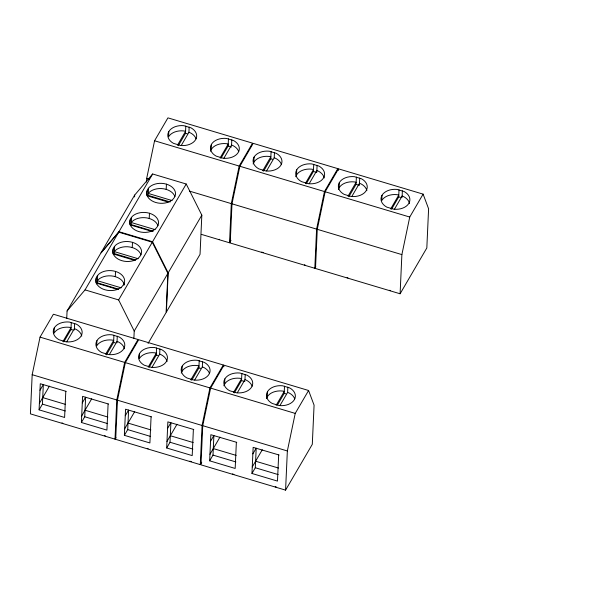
<?xml version="1.0" encoding="UTF-8"?>
<svg xmlns="http://www.w3.org/2000/svg" width="608" height="608" viewBox="0 0 608 608"><rect width="100%" height="100%" fill="white"/><g stroke="black" fill="none" stroke-linecap="round" stroke-linejoin="round"><path stroke-width="0.91" d="M115.011 439.151L116.789 399.98L124.655 362.421L138.016 339.515L53.405 314.222L40.044 337.128L32.178 374.695L30.4 413.866L115.011 439.151L115.968 437.517M65.793 391.354L64.608 417.468L39.087 409.845L40.28 383.732L66.196 391.37M39.087 409.845L42.431 404.115L43.32 384.53L39.984 390.26M54.279 327.932A14.463 9.994 2.6 0 0 59.075 339.758L66.021 341.833A14.463 9.994 2.6 0 0 81.138 335.958A14.463 9.994 2.6 0 0 76.35 324.14L69.396 322.058A14.463 9.994 2.6 0 0 54.279 327.932L54.044 333.154A14.463 9.994 2.6 0 1 69.16 327.279L71.052 327.659L62.928 341.582M66.728 318.44L67.07 310.984L100.738 253.262L118.712 232.165L152.289 242.204L167.892 273.334L166.113 312.504L148.094 343.398M63.794 341.878L70.961 329.589L71.288 322.438M74.351 329.946L74.647 323.441M108.102 404.001L106.917 430.114L81.396 422.492L82.582 396.378L108.505 404.016M81.396 422.492L84.74 416.761L85.629 397.176L82.285 402.906M96.307 277.788L96.064 283.009L118.081 289.59M96.421 283.89L97.31 282.811L97.637 275.5M96.923 340.678A14.463 9.994 2.6 0 0 101.711 352.503L108.665 354.586A14.463 9.994 2.6 0 0 123.781 348.711A14.463 9.994 2.6 0 0 118.986 336.885L112.039 334.803A14.463 9.994 2.6 0 0 96.923 340.678L96.687 345.899A14.463 9.994 2.6 0 1 111.796 340.024L113.688 340.404L105.572 354.327M113.27 248.695L113.035 253.916L135.052 260.498M113.392 254.638L114.281 253.559L114.608 246.407M115.292 276.648L115.528 271.426A14.463 9.994 2.6 0 0 98.595 274.337L96.748 276.579L95.828 279.087A14.463 9.994 2.6 0 0 104.842 289.75A14.463 9.994 2.6 0 0 121.775 286.839L123.614 284.605L124.541 282.097A14.463 9.994 2.6 0 0 115.528 271.426M106.43 354.783L113.597 342.494L113.932 335.183M116.987 342.798L117.283 336.186M223.949 366.73L223.303 365.005L138.685 339.712L125.332 362.619L117.466 400.186L115.687 439.356L200.298 464.641L201.727 462.186M123.979 285.137L124.062 283.396M130.241 219.61L129.998 224.831L152.015 231.412M131.571 217.314L131.244 224.626L153.262 231.207M132.255 247.562L132.491 242.341A14.463 9.994 2.6 0 0 115.558 245.252L113.719 247.486L112.792 249.994A14.463 9.994 2.6 0 0 121.805 260.665A14.463 9.994 2.6 0 0 138.738 257.746L140.577 255.512L141.504 253.004A14.463 9.994 2.6 0 0 132.491 242.341M134.588 196.946L134.672 195.084L152.646 173.987L186.223 184.019L201.826 215.156L200.047 254.319L166.379 312.041L168.158 272.878L201.826 215.156M151.08 416.852L149.895 442.958L124.374 435.336L125.56 409.222L151.483 416.86M124.374 435.336L127.718 429.605L128.607 410.02L125.263 415.75M133.882 338.512L134.224 331.056L167.892 273.334M146.536 182.066L146.703 178.334L154.569 140.767L167.93 117.861L252.54 143.154L239.18 166.06L231.314 203.627L229.535 242.797L201.332 234.361M139.566 353.423A14.463 9.994 2.6 0 0 144.354 365.248L151.308 367.331A14.463 9.994 2.6 0 0 166.425 361.456A14.463 9.994 2.6 0 0 161.629 349.63L154.675 347.548A14.463 9.994 2.6 0 0 139.566 353.423L139.323 358.644A14.463 9.994 2.6 0 1 154.44 352.769L156.332 353.149L148.208 367.072M147.204 190.517L146.969 195.738L168.104 202.054M148.542 188.229L148.215 195.381L170.232 201.962M149.226 218.47L149.462 213.248A14.463 9.994 2.6 0 0 132.529 216.159L130.682 218.394L129.762 220.902A14.463 9.994 2.6 0 0 138.768 231.572A14.463 9.994 2.6 0 0 155.709 228.661L157.548 226.427L158.475 223.919A14.463 9.994 2.6 0 0 149.462 213.248M149.082 367.369L156.248 355.08L156.568 347.928M166.189 189.377L166.425 184.156A14.463 9.994 2.6 0 0 149.492 187.074L147.653 189.308L146.726 191.816A14.463 9.994 2.6 0 0 155.739 202.479A14.463 9.994 2.6 0 0 172.672 199.568L174.511 197.334L175.438 194.826A14.463 9.994 2.6 0 0 166.425 184.156M168.804 131.579A14.463 9.994 2.6 0 0 173.599 143.404L180.546 145.479A14.463 9.994 2.6 0 0 195.662 139.604A14.463 9.994 2.6 0 0 190.874 127.779L183.92 125.704A14.463 9.994 2.6 0 0 168.804 131.579L168.568 136.8A14.463 9.994 2.6 0 1 183.684 130.925L185.577 131.298L177.452 145.228M152.046 367.262L159.691 354.152L159.927 348.931M193.382 429.491L192.196 455.605L166.683 447.982L167.869 421.868L193.785 429.506M166.683 447.982L170.02 442.252L170.909 422.666L167.572 428.397M178.311 145.677L185.478 133.388L185.812 126.076M181.29 145.411L188.928 132.301L189.172 127.08M181.967 371.389L182.202 366.168A14.463 9.994 2.6 0 1 197.319 360.293L204.273 362.376A14.463 9.994 2.6 0 1 209.068 374.201A14.463 9.994 2.6 0 1 193.952 380.076L186.998 377.994A14.463 9.994 2.6 0 1 182.202 366.168M191.71 380.274L198.877 367.984L199.211 360.673M211.212 149.545L211.447 144.324A14.463 9.994 2.6 0 1 226.564 138.449L233.518 140.524A14.463 9.994 2.6 0 1 238.306 152.35A14.463 9.994 2.6 0 1 223.189 158.224L216.235 156.15A14.463 9.994 2.6 0 1 211.447 144.324M194.689 380.008L202.335 366.898L202.57 361.676M200.298 464.641L202.076 425.478L209.942 387.912L223.303 365.005M202.745 425.676L200.967 464.846L285.578 490.139L312.299 444.326L314.078 405.156L308.583 390.496L223.972 365.203L210.611 388.109L202.745 425.676L287.356 450.969L285.578 490.139M236.36 442.343L235.174 468.456L209.661 460.826L210.847 434.712L236.763 442.35M209.661 460.826L212.998 455.096L213.887 435.518L210.55 441.241M220.962 158.262L228.129 145.981L228.456 138.822M223.926 158.156L231.572 145.046L231.808 139.825M338.474 170.369L337.828 168.644L253.209 143.359L239.856 166.258L231.99 203.824L230.212 242.995L314.822 268.288L315.772 266.654M224.61 384.142L224.846 378.913A14.463 9.994 2.6 0 1 239.962 373.038L246.916 375.121A14.463 9.994 2.6 0 1 251.704 386.946A14.463 9.994 2.6 0 1 236.588 392.821L229.642 390.739A14.463 9.994 2.6 0 1 224.846 378.913M234.361 392.859L241.528 380.57L241.855 373.418M253.848 162.29L254.091 157.069A14.463 9.994 2.6 0 1 269.207 151.194L276.154 153.269A14.463 9.994 2.6 0 1 280.949 165.095A14.463 9.994 2.6 0 1 265.833 170.97L258.879 168.895A14.463 9.994 2.6 0 1 254.091 157.069M237.333 392.753L244.978 379.643L245.214 374.422M278.669 454.989L277.484 481.095L251.963 473.472L253.148 447.359L279.072 454.997M251.963 473.472L255.307 467.742L256.196 448.157L252.852 453.887M263.598 171.167L270.765 158.878L271.092 151.567M266.57 170.901L274.216 157.791L274.451 152.57M267.254 396.887L267.49 391.658A14.463 9.994 2.6 0 1 282.606 385.784L289.56 387.866A14.463 9.994 2.6 0 1 294.348 399.692A14.463 9.994 2.6 0 1 279.232 405.566L272.278 403.484A14.463 9.994 2.6 0 1 267.49 391.658M277.476 404.943L284.164 393.475L284.498 386.164M296.491 175.036L296.727 169.814A14.463 9.994 2.6 0 1 311.843 163.94L318.797 166.014A14.463 9.994 2.6 0 1 323.593 177.84A14.463 9.994 2.6 0 1 308.476 183.715L301.522 181.64A14.463 9.994 2.6 0 1 296.727 169.814M279.969 405.498L287.614 392.388L287.858 387.167M306.242 183.76L313.409 171.471L313.736 164.312M316.798 171.828L317.095 165.315M314.822 268.288L316.601 229.117L324.467 191.55L337.828 168.644M317.27 229.315L315.491 268.485L400.102 293.778L426.824 247.965L428.602 208.795L423.107 194.134L338.496 168.849L325.136 191.756L317.27 229.315L401.88 254.608L400.102 293.778M339.135 187.781L339.37 182.56A14.463 9.994 2.6 0 1 354.487 176.685L361.441 178.76A14.463 9.994 2.6 0 1 366.236 190.585A14.463 9.994 2.6 0 1 351.12 196.46L344.166 194.385A14.463 9.994 2.6 0 1 339.37 182.56M348.878 196.658L356.045 184.368L356.379 177.057M359.434 184.68L359.738 178.06M382.014 195.305A14.463 9.994 2.6 0 0 386.81 207.13L393.756 209.205A14.463 9.994 2.6 0 0 408.872 203.33A14.463 9.994 2.6 0 0 404.084 191.505L397.13 189.43A14.463 9.994 2.6 0 0 382.014 195.305L381.778 200.526A14.463 9.994 2.6 0 1 396.895 194.651L398.787 195.031L390.663 208.954M391.529 209.251L398.696 196.962L399.023 189.802M402.086 197.319L402.382 190.806M287.356 450.969L295.222 413.402L308.583 390.496M401.88 254.608L409.746 217.041L423.107 194.134M134.672 195.084L101.004 252.799L118.978 231.709L152.646 173.987M67.07 310.984L85.044 289.887L118.712 232.165M66.758 341.764L74.404 328.662L76.106 329.361A14.463 9.994 2.6 0 1 81.776 336.064M39.383 403.317L49.408 386.133M134.224 331.056L118.621 299.926L152.289 242.204M168.158 272.878L152.555 241.741L186.223 184.019M220.096 157.974L228.213 144.043L226.328 143.67A14.463 9.994 2.6 0 0 210.482 151.194M109.402 354.517L117.048 341.407L118.75 342.106A14.463 9.994 2.6 0 1 124.42 348.81M81.692 415.963L91.709 398.78M262.732 170.719L270.856 156.788L268.964 156.416A14.463 9.994 2.6 0 0 253.126 163.94M229.535 242.797L230.972 240.342M124.67 428.807L134.687 411.624M190.851 379.818L198.976 365.894L197.083 365.514A14.463 9.994 2.6 0 0 181.245 373.046M305.376 183.464L313.5 169.533L311.608 169.161A14.463 9.994 2.6 0 0 295.769 176.692M309.214 183.646L316.859 170.536L318.562 171.236A14.463 9.994 2.6 0 1 324.224 177.946M166.98 441.454L176.996 424.27M233.495 392.563L241.619 378.64L239.727 378.267A14.463 9.994 2.6 0 0 223.888 385.791M348.019 196.209L356.144 182.278L354.251 181.906A14.463 9.994 2.6 0 0 338.413 189.438M351.857 196.392L359.503 183.282L361.205 183.981A14.463 9.994 2.6 0 1 366.867 190.692M209.958 454.298L219.974 437.122M276.138 405.316L284.263 391.385L282.37 391.012A14.463 9.994 2.6 0 0 266.524 398.536M394.493 209.137L402.139 196.034L403.841 196.726A14.463 9.994 2.6 0 1 409.511 203.437M252.259 466.944L262.284 449.76M185.478 133.388L187.249 133.737M228.129 145.981L231.488 146.984M270.765 158.878L272.528 159.228M313.409 171.471L316.768 172.474M356.045 184.368L359.404 185.372M398.696 196.962L400.467 197.311M70.961 329.589L72.724 329.939M113.597 342.494L115.36 342.844M156.248 355.08L158.012 355.429M198.877 367.984L200.648 368.334M241.528 380.57L244.887 381.573M284.164 393.475L285.935 393.824M154.569 140.767L239.18 166.06M239.856 166.258L324.467 191.55M325.136 191.756L409.746 217.041M146.703 178.334L149.431 179.155M189.468 191.117L231.314 203.627M231.99 203.824L316.601 229.117M172.079 200.556L148.306 193.45L149.256 192.295A14.463 9.994 2.6 0 1 163.78 188.822A14.463 9.994 2.6 0 1 174.914 196.574M155.116 229.649L131.336 222.536L132.286 221.38A14.463 9.994 2.6 0 1 146.809 217.915A14.463 9.994 2.6 0 1 157.943 225.667M118.978 231.709L152.555 241.741M138.145 258.734L114.372 251.628L115.322 250.473A14.463 9.994 2.6 0 1 129.846 247A14.463 9.994 2.6 0 1 140.98 254.76M114.281 253.559L135.417 259.882M121.182 287.827L97.402 280.721L98.352 279.566A14.463 9.994 2.6 0 1 113.491 276.207A14.463 9.994 2.6 0 1 124.245 284.711M97.31 282.811L118.446 289.127M85.044 289.887L118.621 299.926M40.044 337.128L124.655 362.421M125.332 362.619L209.942 387.912M210.611 388.109L295.222 413.402M32.178 374.695L116.789 399.98M117.466 400.186L202.076 425.478M42.727 397.586L65.603 404.426M85.036 410.233L107.912 417.073M128.014 423.077L150.89 429.917M170.316 435.723L193.192 442.563M213.294 448.575L236.17 455.407M255.603 461.214L278.479 468.054M42.431 404.115L65.307 410.955M84.74 416.761L107.616 423.601M127.718 429.605L150.594 436.445M170.02 442.252L192.896 449.092M212.998 455.096L235.874 461.936M255.307 467.742L278.183 474.582M274.216 157.791L275.918 158.49A14.463 9.994 2.6 0 1 281.352 164.342M231.572 145.046L233.274 145.745A14.463 9.994 2.6 0 1 238.708 151.59M188.928 132.301L190.638 133A14.463 9.994 2.6 0 1 196.065 138.844M287.614 392.388L289.317 393.087A14.463 9.994 2.6 0 1 294.751 398.932M244.978 379.643L246.681 380.342A14.463 9.994 2.6 0 1 252.107 386.186M202.335 366.898L204.037 367.597A14.463 9.994 2.6 0 1 209.464 373.441M159.691 354.152L161.394 354.852A14.463 9.994 2.6 0 1 167.056 361.555M276.594 487.152A2.037 1.406 2.6 0 1 275.234 486.598M233.951 474.407A2.037 1.406 2.6 0 1 232.59 473.852M191.307 461.662A2.037 1.406 2.6 0 1 189.947 461.107M148.154 448.818A2.037 1.406 2.6 0 1 147.311 448.362M105.511 436.073A2.037 1.406 2.6 0 1 104.667 435.617M62.867 423.328A2.037 1.406 2.6 0 1 62.024 422.872M219.572 239.522A2.037 1.406 2.6 0 1 219.192 239.256M263.188 252.563A2.037 1.406 2.6 0 1 261.835 252.001M305.315 265.202A2.037 1.406 2.6 0 1 304.471 264.746M347.958 277.947A2.037 1.406 2.6 0 1 347.115 277.491M390.602 290.692A2.037 1.406 2.6 0 1 389.758 290.244"/></g></svg>
